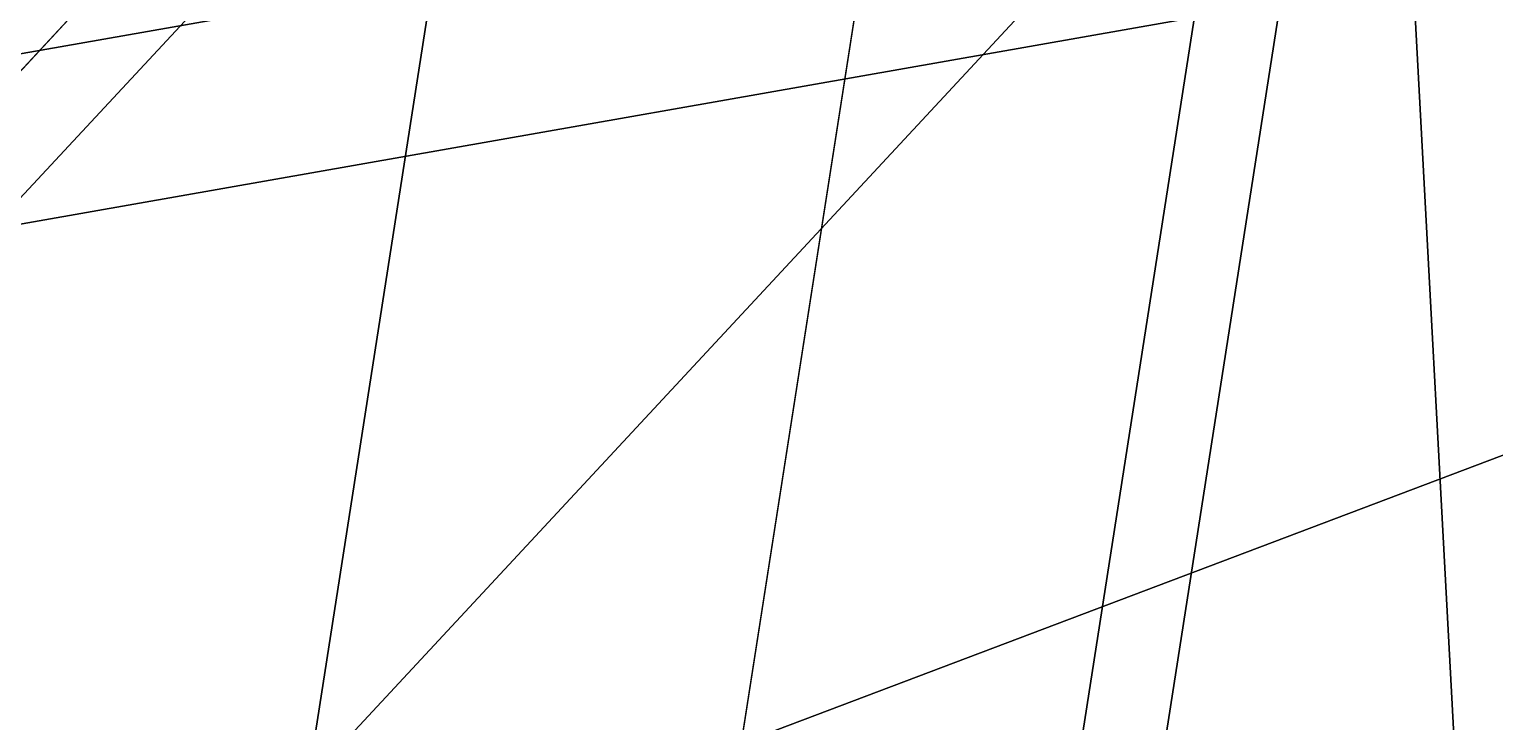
# Model space of a CAD drawing. Header units: metres. Extents: x 503497 to 504361, y 6966567 to 6966857.
# Drawn here: x 504122.155 to 504123.619, y 6966697.246 to 6966697.938 of the extents above; entities that cross this region are included whole.
import ezdxf

# ---------------------------------------------------------------- set-up
doc = ezdxf.new("R2010")
doc.units = ezdxf.units.M

msp = doc.modelspace()

# ---------------------------------------------------------------- linework, layer by layer
at = {"layer": 'SHADOW_APPROVED_20260111T072000'}
msp.add_lwpolyline([(504122.7613, 6966696.5515), (504123.3955, 6966700.6171), (504050.2217, 6966715.5211), (504049.5875, 6966711.4555), (504122.7613, 6966696.5515)], close=True, dxfattribs=at)
msp.add_lwpolyline([(504124.6436, 6966689.8311), (504125.6223, 6966696.1052), (504122.7613, 6966696.5515), (504123.3955, 6966700.6171), (504123.6735, 6966701.1907), (504124.1841, 6966701.6081), (504124.6865, 6966701.7525), (504126.4679, 6966701.5261), (504126.6349, 6966702.5968), (504125.8564, 6966702.7697), (504125.4218, 6966703.0603), (504125.0625, 6966703.6133), (504124.9683, 6966704.1079), (504125.9354, 6966710.4181), (504127.8093, 6966710.1258), (504128.3574, 6966713.6393), (504140.8554, 6966711.6898), (504140.8554, 6966711.6898), (504140.7719, 6966711.1544), (504144.1851, 6966710.622), (504144.5661, 6966713.0647), (504153.1826, 6966711.7206), (504152.9477, 6966710.2148), (504167.8718, 6966707.8869)], dxfattribs=at)
at = {"layer": 'SHADOW_APPROVED_20260114T072400'}
msp.add_lwpolyline([(504122.7613, 6966696.5515), (504123.3955, 6966700.6171), (504051.3871, 6966714.2558), (504050.7529, 6966710.1902), (504122.7613, 6966696.5515)], close=True, dxfattribs=at)
msp.add_lwpolyline([(504124.6436, 6966689.8311), (504125.6223, 6966696.1052), (504122.7613, 6966696.5515), (504123.3955, 6966700.6171), (504123.6735, 6966701.1907), (504124.1841, 6966701.6081), (504124.6865, 6966701.7525), (504126.4679, 6966701.5261), (504126.6349, 6966702.5968), (504125.8564, 6966702.7697), (504125.4218, 6966703.0603), (504125.0625, 6966703.6133), (504124.9683, 6966704.1079), (504125.9354, 6966710.4181), (504127.8093, 6966710.1258), (504128.3574, 6966713.6393), (504140.8554, 6966711.6898), (504140.8554, 6966711.6898), (504140.7719, 6966711.1544), (504144.1851, 6966710.622), (504144.5661, 6966713.0647), (504153.1826, 6966711.7206), (504152.9477, 6966710.2148), (504167.8718, 6966707.8869)], dxfattribs=at)
at = {"layer": 'SHADOW_APPROVED_20260122T071500'}
msp.add_lwpolyline([(504122.7613, 6966696.5515), (504123.3955, 6966700.6171), (504040.829, 6966715.3852), (504040.1948, 6966711.3196), (504122.7613, 6966696.5515)], close=True, dxfattribs=at)
msp.add_lwpolyline([(504124.6436, 6966689.8311), (504125.6223, 6966696.1052), (504122.7613, 6966696.5515), (504123.3955, 6966700.6171), (504123.6735, 6966701.1907), (504124.1841, 6966701.6081), (504124.6865, 6966701.7525), (504126.4679, 6966701.5261), (504126.6349, 6966702.5968), (504125.8564, 6966702.7697), (504125.4218, 6966703.0603), (504125.0625, 6966703.6133), (504124.9683, 6966704.1079), (504125.9354, 6966710.4181), (504127.8093, 6966710.1258), (504128.3574, 6966713.6393), (504140.8554, 6966711.6898), (504140.8554, 6966711.6898), (504140.7719, 6966711.1544), (504144.1851, 6966710.622), (504144.5661, 6966713.0647), (504153.1826, 6966711.7206), (504152.9477, 6966710.2148), (504167.8718, 6966707.8869)], dxfattribs=at)
at = {"layer": 'SHADOW_APPROVED_20260124T072500'}
msp.add_lwpolyline([(504124.6436, 6966689.8311), (504125.6223, 6966696.1052), (504122.7613, 6966696.5515), (504123.3955, 6966700.6171), (504123.6735, 6966701.1907), (504124.1841, 6966701.6081), (504124.6865, 6966701.7525), (504126.4679, 6966701.5261), (504126.6349, 6966702.5968), (504125.8564, 6966702.7697), (504125.4218, 6966703.0603), (504125.0625, 6966703.6133), (504124.9683, 6966704.1079), (504125.9354, 6966710.4181), (504127.8093, 6966710.1258), (504128.3574, 6966713.6393), (504140.8554, 6966711.6898), (504140.8554, 6966711.6898), (504140.7719, 6966711.1544), (504144.1851, 6966710.622), (504144.5661, 6966713.0647), (504153.1826, 6966711.7206), (504152.9477, 6966710.2148), (504167.8718, 6966707.8869)], dxfattribs=at)
msp.add_lwpolyline([(504122.7613, 6966696.5515), (504123.3955, 6966700.6171), (504047.1524, 6966712.3321), (504046.5182, 6966708.2665), (504122.7613, 6966696.5515)], close=True, dxfattribs=at)
at = {"layer": 'SHADOW_APPROVED_20260126T071100'}
msp.add_lwpolyline([(504122.7613, 6966696.5515), (504123.3955, 6966700.6171), (504034.9704, 6966715.6629), (504034.3362, 6966711.5973), (504122.7613, 6966696.5515)], close=True, dxfattribs=at)
msp.add_lwpolyline([(504124.6436, 6966689.8311), (504125.6223, 6966696.1052), (504122.7613, 6966696.5515), (504123.3955, 6966700.6171), (504123.6735, 6966701.1907), (504124.1841, 6966701.6081), (504124.6865, 6966701.7525), (504126.4679, 6966701.5261), (504126.6349, 6966702.5968), (504125.8564, 6966702.7697), (504125.4218, 6966703.0603), (504125.0625, 6966703.6133), (504124.9683, 6966704.1079), (504125.9354, 6966710.4181), (504127.8093, 6966710.1258), (504128.3574, 6966713.6393), (504140.8554, 6966711.6898), (504140.8554, 6966711.6898), (504140.7719, 6966711.1544), (504144.1851, 6966710.622), (504144.5661, 6966713.0647), (504153.1826, 6966711.7206), (504152.9477, 6966710.2148), (504167.8718, 6966707.8869)], dxfattribs=at)
at = {"layer": 'SHADOW_APPROVED_20260127T071900'}
msp.add_lwpolyline([(504124.6436, 6966689.8311), (504125.6223, 6966696.1052), (504122.7613, 6966696.5515), (504123.3955, 6966700.6171), (504123.6735, 6966701.1907), (504124.1841, 6966701.6081), (504124.6865, 6966701.7525), (504126.4679, 6966701.5261), (504126.6349, 6966702.5968), (504125.8564, 6966702.7697), (504125.4218, 6966703.0603), (504125.0625, 6966703.6133), (504124.9683, 6966704.1079), (504125.9354, 6966710.4181), (504127.8093, 6966710.1258), (504128.3574, 6966713.6393), (504140.8554, 6966711.6898), (504140.8554, 6966711.6898), (504140.7719, 6966711.1544), (504144.1851, 6966710.622), (504144.5661, 6966713.0647), (504153.1826, 6966711.7206), (504152.9477, 6966710.2148), (504167.8718, 6966707.8869)], dxfattribs=at)
msp.add_lwpolyline([(504122.7613, 6966696.5515), (504123.3955, 6966700.6171), (504041.0526, 6966713.1097), (504040.4184, 6966709.0441), (504122.7613, 6966696.5515)], close=True, dxfattribs=at)
at = {"layer": 'SHADOW_APPROVED_20260129T071100'}
msp.add_lwpolyline([(504122.7613, 6966696.5515), (504123.3955, 6966700.6171), (504032.9498, 6966714.8359), (504032.3156, 6966710.7703), (504122.7613, 6966696.5515)], close=True, dxfattribs=at)
msp.add_lwpolyline([(504124.6436, 6966689.8311), (504125.6223, 6966696.1052), (504122.7613, 6966696.5515), (504123.3955, 6966700.6171), (504123.6735, 6966701.1907), (504124.1841, 6966701.6081), (504124.6865, 6966701.7525), (504126.4679, 6966701.5261), (504126.6349, 6966702.5968), (504125.8564, 6966702.7697), (504125.4218, 6966703.0603), (504125.0625, 6966703.6133), (504124.9683, 6966704.1079), (504125.9354, 6966710.4181), (504127.8093, 6966710.1258), (504128.3574, 6966713.6393), (504140.8554, 6966711.6898), (504140.8554, 6966711.6898), (504140.7719, 6966711.1544), (504144.1851, 6966710.622), (504144.5661, 6966713.0647), (504153.1826, 6966711.7206), (504152.9477, 6966710.2148), (504167.8718, 6966707.8869)], dxfattribs=at)
at = {"layer": 'SHADOW_APPROVED_20260130T071100'}
msp.add_lwpolyline([(504122.7613, 6966696.5515), (504123.3955, 6966700.6171), (504032.2636, 6966714.5313), (504031.6294, 6966710.4657), (504122.7613, 6966696.5515)], close=True, dxfattribs=at)
msp.add_lwpolyline([(504124.6436, 6966689.8311), (504125.6223, 6966696.1052), (504122.7613, 6966696.5515), (504123.3955, 6966700.6171), (504123.6735, 6966701.1907), (504124.1841, 6966701.6081), (504124.6865, 6966701.7525), (504126.4679, 6966701.5261), (504126.6349, 6966702.5968), (504125.8564, 6966702.7697), (504125.4218, 6966703.0603), (504125.0625, 6966703.6133), (504124.9683, 6966704.1079), (504125.9354, 6966710.4181), (504127.8093, 6966710.1258), (504128.3574, 6966713.6393), (504140.8554, 6966711.6898), (504140.8554, 6966711.6898), (504140.7719, 6966711.1544), (504144.1851, 6966710.622), (504144.5661, 6966713.0647), (504153.1826, 6966711.7206), (504152.9477, 6966710.2148), (504167.8718, 6966707.8869)], dxfattribs=at)
at = {"layer": 'SHADOW_APPROVED_20260203T070000'}
msp.add_lwpolyline([(504122.7613, 6966696.5515), (504123.3955, 6966700.6171), (504017.3713, 6966716.9185), (504016.7371, 6966712.8529), (504122.7613, 6966696.5515)], close=True, dxfattribs=at)
msp.add_lwpolyline([(504124.6436, 6966689.8311), (504125.6223, 6966696.1052), (504122.7613, 6966696.5515), (504123.3955, 6966700.6171), (504123.6735, 6966701.1907), (504124.1841, 6966701.6081), (504124.6865, 6966701.7525), (504126.4679, 6966701.5261), (504126.6349, 6966702.5968), (504125.8564, 6966702.7697), (504125.4218, 6966703.0603), (504125.0625, 6966703.6133), (504124.9683, 6966704.1079), (504125.9354, 6966710.4181), (504127.8093, 6966710.1258), (504128.3574, 6966713.6393), (504140.8554, 6966711.6898), (504140.8554, 6966711.6898), (504140.7719, 6966711.1544), (504144.1851, 6966710.622), (504144.5661, 6966713.0647), (504153.1826, 6966711.7206), (504152.9477, 6966710.2148), (504167.8718, 6966707.8869)], dxfattribs=at)
at = {"layer": 'SHADOW_APPROVED_20260314T074000'}
msp.add_lwpolyline([(504124.6436, 6966689.8311), (504125.6223, 6966696.1052), (504122.7613, 6966696.5515), (504123.3955, 6966700.6171), (504123.6735, 6966701.1907), (504124.1841, 6966701.6081), (504124.6865, 6966701.7525), (504126.4679, 6966701.5261), (504126.6349, 6966702.5968), (504125.8564, 6966702.7697), (504125.4218, 6966703.0603), (504125.0625, 6966703.6133), (504124.9683, 6966704.1079), (504125.9354, 6966710.4181), (504127.8093, 6966710.1258), (504128.3574, 6966713.6393), (504140.8554, 6966711.6898), (504140.8554, 6966711.6898), (504140.7719, 6966711.1544), (504144.1851, 6966710.622), (504144.5661, 6966713.0647), (504153.1826, 6966711.7206), (504152.9477, 6966710.2148), (504167.8718, 6966707.8869)], dxfattribs=at)
for points in [[(504167.8718, 6966707.8869), (504167.5638, 6966705.9126), (504079.8093, 6966690.4562), (504080.1173, 6966692.4305), (504167.8718, 6966707.8869)], [(504142.7149, 6966706.3611), (504141.9137, 6966701.2247), (504043.9603, 6966683.972), (504044.7615, 6966689.1084), (504142.7149, 6966706.3611)], [(504167.5638, 6966705.9126), (504170.7929, 6966705.4089), (504083.0384, 6966689.9525), (504079.8093, 6966690.4562), (504167.5638, 6966705.9126)], [(504141.9137, 6966701.2247), (504144.9755, 6966700.7471), (504047.0221, 6966683.4944), (504043.9603, 6966683.972), (504141.9137, 6966701.2247)], [(504122.7613, 6966696.5515), (504123.3955, 6966700.6171), (504035.641, 6966685.1607), (504035.0068, 6966681.0951), (504122.7613, 6966696.5515)]]:
    msp.add_lwpolyline(points, close=True, dxfattribs=at)
at = {"layer": 'SHADOW_APPROVED_20260426T070000'}
msp.add_lwpolyline([(504124.6436, 6966689.8311), (504125.6223, 6966696.1052), (504122.7613, 6966696.5515), (504123.3955, 6966700.6171), (504123.6735, 6966701.1907), (504124.1841, 6966701.6081), (504124.6865, 6966701.7525), (504126.4679, 6966701.5261), (504126.6349, 6966702.5968), (504125.8564, 6966702.7697), (504125.4218, 6966703.0603), (504125.0625, 6966703.6133), (504124.9683, 6966704.1079), (504125.9354, 6966710.4181), (504127.8093, 6966710.1258), (504128.3574, 6966713.6393), (504140.8554, 6966711.6898), (504140.8554, 6966711.6898), (504140.7719, 6966711.1544), (504144.1851, 6966710.622), (504144.5661, 6966713.0647), (504153.1826, 6966711.7206), (504152.9477, 6966710.2148), (504167.8718, 6966707.8869)], dxfattribs=at)
for points in [[(504145.7767, 6966705.8835), (504142.7149, 6966706.3611), (503900.3526, 6966614.7621), (503903.4144, 6966614.2845), (504145.7767, 6966705.8835)], [(504144.9755, 6966700.7471), (504145.7767, 6966705.8835), (503903.4144, 6966614.2845), (503902.6132, 6966609.1481), (504144.9755, 6966700.7471)], [(504122.7613, 6966696.5515), (504123.3955, 6966700.6171), (503906.2679, 6966618.5553), (503905.6337, 6966614.4897), (504122.7613, 6966696.5515)]]:
    msp.add_lwpolyline(points, close=True, dxfattribs=at)
at = {"layer": 'SHADOW_APPROVED_20260621T090000'}
for points in [[(504149.5371, 6966727.3537), (504149.9912, 6966730.2649), (504086.0048, 6966661.4504), (504085.5507, 6966658.5392), (504149.5371, 6966727.3537)], [(504158.3042, 6966725.9861), (504149.5371, 6966727.3537), (504085.5507, 6966658.5392), (504094.3178, 6966657.1716), (504158.3042, 6966725.9861)], [(504126.6349, 6966702.5968), (504125.8564, 6966702.7697), (504067.3401, 6966639.8381), (504068.1186, 6966639.6652), (504126.6349, 6966702.5968)], [(504126.4679, 6966701.5261), (504126.6349, 6966702.5968), (504068.1186, 6966639.6652), (504067.9516, 6966638.5945), (504126.4679, 6966701.5261)], [(504124.6865, 6966701.7525), (504126.4679, 6966701.5261), (504067.9516, 6966638.5945), (504066.1702, 6966638.8209), (504124.6865, 6966701.7525)], [(504122.7613, 6966696.5515), (504123.3955, 6966700.6171), (504064.8792, 6966637.6855), (504064.245, 6966633.6199), (504122.7613, 6966696.5515)]]:
    msp.add_lwpolyline(points, close=True, dxfattribs=at)
msp.add_lwpolyline([(504124.6436, 6966689.8311), (504125.6223, 6966696.1052), (504122.7613, 6966696.5515), (504123.3955, 6966700.6171), (504123.6735, 6966701.1907), (504124.1841, 6966701.6081), (504124.6865, 6966701.7525), (504126.4679, 6966701.5261), (504126.6349, 6966702.5968), (504125.8564, 6966702.7697), (504125.4218, 6966703.0603), (504125.0625, 6966703.6133), (504124.9683, 6966704.1079), (504125.9354, 6966710.4181), (504127.8093, 6966710.1258), (504128.3574, 6966713.6393), (504140.8554, 6966711.6898), (504140.8554, 6966711.6898), (504140.7719, 6966711.1544), (504144.1851, 6966710.622), (504144.5661, 6966713.0647), (504153.1826, 6966711.7206), (504152.9477, 6966710.2148), (504167.8718, 6966707.8869)], dxfattribs=at)
at = {"layer": 'SHADOW_APPROVED_20260621T120000'}
msp.add_lwpolyline([(504124.6436, 6966689.8311), (504125.6223, 6966696.1052), (504122.7613, 6966696.5515), (504123.3955, 6966700.6171), (504123.6735, 6966701.1907), (504124.1841, 6966701.6081), (504124.6865, 6966701.7525), (504126.4679, 6966701.5261), (504126.6349, 6966702.5968), (504125.8564, 6966702.7697), (504125.4218, 6966703.0603), (504125.0625, 6966703.6133), (504124.9683, 6966704.1079), (504125.9354, 6966710.4181), (504127.8093, 6966710.1258), (504128.3574, 6966713.6393), (504140.8554, 6966711.6898), (504140.8554, 6966711.6898), (504140.7719, 6966711.1544), (504144.1851, 6966710.622), (504144.5661, 6966713.0647), (504153.1826, 6966711.7206), (504152.9477, 6966710.2148), (504167.8718, 6966707.8869)], dxfattribs=at)
for points in [[(504123.3955, 6966700.6171), (504123.6735, 6966701.1907), (504126.2945, 6966652.5179), (504126.0165, 6966651.9443), (504123.3955, 6966700.6171)], [(504122.7613, 6966696.5515), (504123.3955, 6966700.6171), (504126.0165, 6966651.9443), (504125.3823, 6966647.8787), (504122.7613, 6966696.5515)]]:
    msp.add_lwpolyline(points, close=True, dxfattribs=at)
at = {"layer": 'SHADOW_APPROVED_20260621T140000'}
msp.add_lwpolyline([(504124.6436, 6966689.8311), (504125.6223, 6966696.1052), (504122.7613, 6966696.5515), (504123.3955, 6966700.6171), (504123.6735, 6966701.1907), (504124.1841, 6966701.6081), (504124.6865, 6966701.7525), (504126.4679, 6966701.5261), (504126.6349, 6966702.5968), (504125.8564, 6966702.7697), (504125.4218, 6966703.0603), (504125.0625, 6966703.6133), (504124.9683, 6966704.1079), (504125.9354, 6966710.4181), (504127.8093, 6966710.1258), (504128.3574, 6966713.6393), (504140.8554, 6966711.6898), (504140.8554, 6966711.6898), (504140.7719, 6966711.1544), (504144.1851, 6966710.622), (504144.5661, 6966713.0647), (504153.1826, 6966711.7206), (504152.9477, 6966710.2148), (504167.8718, 6966707.8869)], dxfattribs=at)
msp.add_lwpolyline([(504122.7613, 6966696.5515), (504123.3955, 6966700.6171), (504162.3052, 6966644.8111), (504161.671, 6966640.7455), (504122.7613, 6966696.5515)], close=True, dxfattribs=at)
at = {"layer": 'SHADOW_APPROVED_20260621T150000'}
msp.add_lwpolyline([(504124.6436, 6966689.8311), (504125.6223, 6966696.1052), (504122.7613, 6966696.5515), (504123.3955, 6966700.6171), (504123.6735, 6966701.1907), (504124.1841, 6966701.6081), (504124.6865, 6966701.7525), (504126.4679, 6966701.5261), (504126.6349, 6966702.5968), (504125.8564, 6966702.7697), (504125.4218, 6966703.0603), (504125.0625, 6966703.6133), (504124.9683, 6966704.1079), (504125.9354, 6966710.4181), (504127.8093, 6966710.1258), (504128.3574, 6966713.6393), (504140.8554, 6966711.6898), (504140.8554, 6966711.6898), (504140.7719, 6966711.1544), (504144.1851, 6966710.622), (504144.5661, 6966713.0647), (504153.1826, 6966711.7206), (504152.9477, 6966710.2148), (504167.8718, 6966707.8869)], dxfattribs=at)
msp.add_lwpolyline([(504122.7613, 6966696.5515), (504123.3955, 6966700.6171), (504196.6756, 6966631.6143), (504196.0414, 6966627.5487), (504122.7613, 6966696.5515)], close=True, dxfattribs=at)
at = {"layer": 'SHADOW_APPROVED_20260621T160000'}
msp.add_lwpolyline([(504124.6436, 6966689.8311), (504125.6223, 6966696.1052), (504122.7613, 6966696.5515), (504123.3955, 6966700.6171), (504123.6735, 6966701.1907), (504124.1841, 6966701.6081), (504124.6865, 6966701.7525), (504126.4679, 6966701.5261), (504126.6349, 6966702.5968), (504125.8564, 6966702.7697), (504125.4218, 6966703.0603), (504125.0625, 6966703.6133), (504124.9683, 6966704.1079), (504125.9354, 6966710.4181), (504127.8093, 6966710.1258), (504128.3574, 6966713.6393), (504140.8554, 6966711.6898), (504140.8554, 6966711.6898), (504140.7719, 6966711.1544), (504144.1851, 6966710.622), (504144.5661, 6966713.0647), (504153.1826, 6966711.7206), (504152.9477, 6966710.2148), (504167.8718, 6966707.8869)], dxfattribs=at)
msp.add_lwpolyline([(504122.7613, 6966696.5515), (504123.3955, 6966700.6171), (504291.6517, 6966587.5173), (504291.0175, 6966583.4517), (504122.7613, 6966696.5515)], close=True, dxfattribs=at)
at = {"layer": 'SHADOW_APPROVED_20261019T053000'}
msp.add_lwpolyline([(504122.7613, 6966696.5515), (504123.3955, 6966700.6171), (503546.6398, 6966792.7499), (503546.0056, 6966788.6843), (504122.7613, 6966696.5515)], close=True, dxfattribs=at)
msp.add_lwpolyline([(504124.6436, 6966689.8311), (504125.6223, 6966696.1052), (504122.7613, 6966696.5515), (504123.3955, 6966700.6171), (504123.6735, 6966701.1907), (504124.1841, 6966701.6081), (504124.6865, 6966701.7525), (504126.4679, 6966701.5261), (504126.6349, 6966702.5968), (504125.8564, 6966702.7697), (504125.4218, 6966703.0603), (504125.0625, 6966703.6133), (504124.9683, 6966704.1079), (504125.9354, 6966710.4181), (504127.8093, 6966710.1258), (504128.3574, 6966713.6393), (504140.8554, 6966711.6898), (504140.8554, 6966711.6898), (504140.7719, 6966711.1544), (504144.1851, 6966710.622), (504144.5661, 6966713.0647), (504153.1826, 6966711.7206), (504152.9477, 6966710.2148), (504167.8718, 6966707.8869)], dxfattribs=at)
at = {"layer": 'SHADOW_APPROVED_20261112T063500'}
msp.add_lwpolyline([(504122.7613, 6966696.5515), (504123.3955, 6966700.6171), (504025.1172, 6966716.5713), (504024.483, 6966712.5057), (504122.7613, 6966696.5515)], close=True, dxfattribs=at)
msp.add_lwpolyline([(504124.6436, 6966689.8311), (504125.6223, 6966696.1052), (504122.7613, 6966696.5515), (504123.3955, 6966700.6171), (504123.6735, 6966701.1907), (504124.1841, 6966701.6081), (504124.6865, 6966701.7525), (504126.4679, 6966701.5261), (504126.6349, 6966702.5968), (504125.8564, 6966702.7697), (504125.4218, 6966703.0603), (504125.0625, 6966703.6133), (504124.9683, 6966704.1079), (504125.9354, 6966710.4181), (504127.8093, 6966710.1258), (504128.3574, 6966713.6393), (504140.8554, 6966711.6898), (504140.8554, 6966711.6898), (504140.7719, 6966711.1544), (504144.1851, 6966710.622), (504144.5661, 6966713.0647), (504153.1826, 6966711.7206), (504152.9477, 6966710.2148), (504167.8718, 6966707.8869)], dxfattribs=at)
at = {"layer": 'SHADOW_APPROVED_20261113T063500'}
msp.add_lwpolyline([(504122.7613, 6966696.5515), (504123.3955, 6966700.6171), (504025.5854, 6966716.9868), (504024.9512, 6966712.9212), (504122.7613, 6966696.5515)], close=True, dxfattribs=at)
msp.add_lwpolyline([(504124.6436, 6966689.8311), (504125.6223, 6966696.1052), (504122.7613, 6966696.5515), (504123.3955, 6966700.6171), (504123.6735, 6966701.1907), (504124.1841, 6966701.6081), (504124.6865, 6966701.7525), (504126.4679, 6966701.5261), (504126.6349, 6966702.5968), (504125.8564, 6966702.7697), (504125.4218, 6966703.0603), (504125.0625, 6966703.6133), (504124.9683, 6966704.1079), (504125.9354, 6966710.4181), (504127.8093, 6966710.1258), (504128.3574, 6966713.6393), (504140.8554, 6966711.6898), (504140.8554, 6966711.6898), (504140.7719, 6966711.1544), (504144.1851, 6966710.622), (504144.5661, 6966713.0647), (504153.1826, 6966711.7206), (504152.9477, 6966710.2148), (504167.8718, 6966707.8869)], dxfattribs=at)
at = {"layer": 'SHADOW_APPROVED_20261122T065200'}
msp.add_lwpolyline([(504122.7613, 6966696.5515), (504123.3955, 6966700.6171), (504043.2314, 6966715.0679), (504042.5972, 6966711.0023), (504122.7613, 6966696.5515)], close=True, dxfattribs=at)
msp.add_lwpolyline([(504124.6436, 6966689.8311), (504125.6223, 6966696.1052), (504122.7613, 6966696.5515), (504123.3955, 6966700.6171), (504123.6735, 6966701.1907), (504124.1841, 6966701.6081), (504124.6865, 6966701.7525), (504126.4679, 6966701.5261), (504126.6349, 6966702.5968), (504125.8564, 6966702.7697), (504125.4218, 6966703.0603), (504125.0625, 6966703.6133), (504124.9683, 6966704.1079), (504125.9354, 6966710.4181), (504127.8093, 6966710.1258), (504128.3574, 6966713.6393), (504140.8554, 6966711.6898), (504140.8554, 6966711.6898), (504140.7719, 6966711.1544), (504144.1851, 6966710.622), (504144.5661, 6966713.0647), (504153.1826, 6966711.7206), (504152.9477, 6966710.2148), (504167.8718, 6966707.8869)], dxfattribs=at)
at = {"layer": 'SHADOW_APPROVED_20261123T070300'}
msp.add_lwpolyline([(504124.6436, 6966689.8311), (504125.6223, 6966696.1052), (504122.7613, 6966696.5515), (504123.3955, 6966700.6171), (504123.6735, 6966701.1907), (504124.1841, 6966701.6081), (504124.6865, 6966701.7525), (504126.4679, 6966701.5261), (504126.6349, 6966702.5968), (504125.8564, 6966702.7697), (504125.4218, 6966703.0603), (504125.0625, 6966703.6133), (504124.9683, 6966704.1079), (504125.9354, 6966710.4181), (504127.8093, 6966710.1258), (504128.3574, 6966713.6393), (504140.8554, 6966711.6898), (504140.8554, 6966711.6898), (504140.7719, 6966711.1544), (504144.1851, 6966710.622), (504144.5661, 6966713.0647), (504153.1826, 6966711.7206), (504152.9477, 6966710.2148), (504167.8718, 6966707.8869)], dxfattribs=at)
msp.add_lwpolyline([(504122.7613, 6966696.5515), (504123.3955, 6966700.6171), (504050.9986, 6966712.6236), (504050.3644, 6966708.558), (504122.7613, 6966696.5515)], close=True, dxfattribs=at)
at = {"layer": 'SHADOW_APPROVED_20261221T090000'}
msp.add_lwpolyline([(504124.6436, 6966689.8311), (504125.6223, 6966696.1052), (504122.7613, 6966696.5515), (504123.3955, 6966700.6171), (504123.6735, 6966701.1907), (504124.1841, 6966701.6081), (504124.6865, 6966701.7525), (504126.4679, 6966701.5261), (504126.6349, 6966702.5968), (504125.8564, 6966702.7697), (504125.4218, 6966703.0603), (504125.0625, 6966703.6133), (504124.9683, 6966704.1079), (504125.9354, 6966710.4181), (504127.8093, 6966710.1258), (504128.3574, 6966713.6393), (504140.8554, 6966711.6898), (504140.8554, 6966711.6898), (504140.7719, 6966711.1544), (504144.1851, 6966710.622), (504144.5661, 6966713.0647), (504153.1826, 6966711.7206), (504152.9477, 6966710.2148), (504167.8718, 6966707.8869)], dxfattribs=at)
msp.add_lwpolyline([(504122.7613, 6966696.5515), (504123.3955, 6966700.6171), (504093.1408, 6966702.4165), (504092.5066, 6966698.3509), (504122.7613, 6966696.5515)], close=True, dxfattribs=at)
at = {"layer": 'SHADOW_APPROVED_20261221T120000'}
msp.add_lwpolyline([(504124.6436, 6966689.8311), (504125.6223, 6966696.1052), (504122.7613, 6966696.5515), (504123.3955, 6966700.6171), (504123.6735, 6966701.1907), (504124.1841, 6966701.6081), (504124.6865, 6966701.7525), (504126.4679, 6966701.5261), (504126.6349, 6966702.5968), (504125.8564, 6966702.7697), (504125.4218, 6966703.0603), (504125.0625, 6966703.6133), (504124.9683, 6966704.1079), (504125.9354, 6966710.4181), (504127.8093, 6966710.1258), (504128.3574, 6966713.6393), (504140.8554, 6966711.6898), (504140.8554, 6966711.6898), (504140.7719, 6966711.1544), (504144.1851, 6966710.622), (504144.5661, 6966713.0647), (504153.1826, 6966711.7206), (504152.9477, 6966710.2148), (504167.8718, 6966707.8869)], dxfattribs=at)
msp.add_lwpolyline([(504122.7613, 6966696.5515), (504123.3955, 6966700.6171), (504125.668, 6966697.8863), (504125.0338, 6966693.8207), (504122.7613, 6966696.5515)], close=True, dxfattribs=at)
at = {"layer": 'SHADOW_APPROVED_20261221T150000'}
msp.add_lwpolyline([(504124.6436, 6966689.8311), (504125.6223, 6966696.1052), (504122.7613, 6966696.5515), (504123.3955, 6966700.6171), (504123.6735, 6966701.1907), (504124.1841, 6966701.6081), (504124.6865, 6966701.7525), (504126.4679, 6966701.5261), (504126.6349, 6966702.5968), (504125.8564, 6966702.7697), (504125.4218, 6966703.0603), (504125.0625, 6966703.6133), (504124.9683, 6966704.1079), (504125.9354, 6966710.4181), (504127.8093, 6966710.1258), (504128.3574, 6966713.6393), (504140.8554, 6966711.6898), (504140.8554, 6966711.6898), (504140.7719, 6966711.1544), (504144.1851, 6966710.622), (504144.5661, 6966713.0647), (504153.1826, 6966711.7206), (504152.9477, 6966710.2148), (504167.8718, 6966707.8869)], dxfattribs=at)
msp.add_lwpolyline([(504122.7613, 6966696.5515), (504123.3955, 6966700.6171), (504161.0894, 6966704.6374), (504160.4552, 6966700.5718), (504122.7613, 6966696.5515)], close=True, dxfattribs=at)
at = {"layer": 'SHADOW_APPROVED_20261221T160000'}
msp.add_lwpolyline([(504124.6436, 6966689.8311), (504125.6223, 6966696.1052), (504122.7613, 6966696.5515), (504123.3955, 6966700.6171), (504123.6735, 6966701.1907), (504124.1841, 6966701.6081), (504124.6865, 6966701.7525), (504126.4679, 6966701.5261), (504126.6349, 6966702.5968), (504125.8564, 6966702.7697), (504125.4218, 6966703.0603), (504125.0625, 6966703.6133), (504124.9683, 6966704.1079), (504125.9354, 6966710.4181), (504127.8093, 6966710.1258), (504128.3574, 6966713.6393), (504140.8554, 6966711.6898), (504140.8554, 6966711.6898), (504140.7719, 6966711.1544), (504144.1851, 6966710.622), (504144.5661, 6966713.0647), (504153.1826, 6966711.7206), (504152.9477, 6966710.2148), (504167.8718, 6966707.8869)], dxfattribs=at)
msp.add_lwpolyline([(504122.7613, 6966696.5515), (504123.3955, 6966700.6171), (504182.9573, 6966712.5689), (504182.3231, 6966708.5033), (504122.7613, 6966696.5515)], close=True, dxfattribs=at)
at = {"layer": 'SHADOW_APPROVED_20261221T170000'}
msp.add_lwpolyline([(504122.7613, 6966696.5515), (504123.3955, 6966700.6171), (504226.5954, 6966731.5047), (504225.9612, 6966727.4391), (504122.7613, 6966696.5515)], close=True, dxfattribs=at)
msp.add_lwpolyline([(504124.6436, 6966689.8311), (504125.6223, 6966696.1052), (504122.7613, 6966696.5515), (504123.3955, 6966700.6171), (504123.6735, 6966701.1907), (504124.1841, 6966701.6081), (504124.6865, 6966701.7525), (504126.4679, 6966701.5261), (504126.6349, 6966702.5968), (504125.8564, 6966702.7697), (504125.4218, 6966703.0603), (504125.0625, 6966703.6133), (504124.9683, 6966704.1079), (504125.9354, 6966710.4181), (504127.8093, 6966710.1258), (504128.3574, 6966713.6393), (504140.8554, 6966711.6898), (504140.8554, 6966711.6898), (504140.7719, 6966711.1544), (504144.1851, 6966710.622), (504144.5661, 6966713.0647), (504153.1826, 6966711.7206), (504152.9477, 6966710.2148), (504167.8718, 6966707.8869)], dxfattribs=at)
at = {"layer": 'SHADOW_COMPARATOR_RL48_20260111T072000'}
for points in [[(504098.9388, 6966722.3581), (504107.5553, 6966721.014), (504107.3204, 6966719.5082), (504122.2445, 6966717.1803), (504121.9365, 6966715.206), (504125.1656, 6966714.7023), (504124.3774, 6966709.6495), (504124.1501, 6966709.2908), (504123.8986, 6966709.1073), (504123.2676, 6966709.0172), (504122.9831, 6966707.1935), (504123.2932, 6966707.0937), (504123.6132, 6966706.8381), (504123.7749, 6966706.5558), (504123.832, 6966706.1528), (504121.6971, 6966692.4668), (504079.0163, 6966699.1245)], [(504124.6436, 6966689.8311), (504125.6223, 6966696.1052), (504122.7613, 6966696.5515), (504123.3955, 6966700.6171), (504123.6735, 6966701.1907), (504124.1841, 6966701.6081), (504124.6865, 6966701.7525), (504126.4679, 6966701.5261), (504126.6349, 6966702.5968), (504125.8564, 6966702.7697), (504125.4218, 6966703.0603), (504125.0625, 6966703.6133), (504124.9683, 6966704.1079), (504125.9354, 6966710.4181), (504127.8093, 6966710.1258), (504128.3574, 6966713.6393), (504140.8554, 6966711.6898), (504140.8554, 6966711.6898), (504140.7719, 6966711.1544), (504144.1851, 6966710.622), (504144.5661, 6966713.0647), (504153.1826, 6966711.7206), (504152.9477, 6966710.2148), (504167.8718, 6966707.8869)]]:
    msp.add_lwpolyline(points, dxfattribs=at)
for points in [[(504122.7613, 6966696.5515), (504123.3955, 6966700.6171), (504077.7682, 6966709.9105), (504077.134, 6966705.8449), (504122.7613, 6966696.5515)], [(504169.4593, 6966696.8594), (504167.3244, 6966683.1734), (504121.6971, 6966692.4668), (504123.832, 6966706.1528), (504169.4593, 6966696.8594)]]:
    msp.add_lwpolyline(points, close=True, dxfattribs=at)
at = {"layer": 'SHADOW_COMPARATOR_RL48_20260114T072400'}
for points in [[(504099.6655, 6966721.5691), (504108.282, 6966720.225), (504108.0471, 6966718.7192), (504122.9712, 6966716.3913), (504122.6632, 6966714.417), (504125.8923, 6966713.9133), (504125.1041, 6966708.8605), (504124.8768, 6966708.5018), (504124.6253, 6966708.3183), (504123.9943, 6966708.2282), (504123.7098, 6966706.4045), (504124.0199, 6966706.3047), (504124.3399, 6966706.0491), (504124.5016, 6966705.7668), (504124.5587, 6966705.3638), (504122.4238, 6966691.6778), (504079.743, 6966698.3355)], [(504124.6436, 6966689.8311), (504125.6223, 6966696.1052), (504122.7613, 6966696.5515), (504123.3955, 6966700.6171), (504123.6735, 6966701.1907), (504124.1841, 6966701.6081), (504124.6865, 6966701.7525), (504126.4679, 6966701.5261), (504126.6349, 6966702.5968), (504125.8564, 6966702.7697), (504125.4218, 6966703.0603), (504125.0625, 6966703.6133), (504124.9683, 6966704.1079), (504125.9354, 6966710.4181), (504127.8093, 6966710.1258), (504128.3574, 6966713.6393), (504140.8554, 6966711.6898), (504140.8554, 6966711.6898), (504140.7719, 6966711.1544), (504144.1851, 6966710.622), (504144.5661, 6966713.0647), (504153.1826, 6966711.7206), (504152.9477, 6966710.2148), (504167.8718, 6966707.8869)]]:
    msp.add_lwpolyline(points, dxfattribs=at)
for points in [[(504122.7613, 6966696.5515), (504123.3955, 6966700.6171), (504078.4949, 6966709.1215), (504077.8607, 6966705.0559), (504122.7613, 6966696.5515)], [(504169.4593, 6966696.8594), (504167.3244, 6966683.1734), (504122.4238, 6966691.6778), (504124.5587, 6966705.3638), (504169.4593, 6966696.8594)]]:
    msp.add_lwpolyline(points, close=True, dxfattribs=at)
at = {"layer": 'SHADOW_COMPARATOR_RL48_20260122T071500'}
msp.add_lwpolyline([(504124.6436, 6966689.8311), (504125.6223, 6966696.1052), (504122.7613, 6966696.5515), (504123.3955, 6966700.6171), (504123.6735, 6966701.1907), (504124.1841, 6966701.6081), (504124.6865, 6966701.7525), (504126.4679, 6966701.5261), (504126.6349, 6966702.5968), (504125.8564, 6966702.7697), (504125.4218, 6966703.0603), (504125.0625, 6966703.6133), (504124.9683, 6966704.1079), (504125.9354, 6966710.4181), (504127.8093, 6966710.1258), (504128.3574, 6966713.6393), (504140.8554, 6966711.6898), (504140.8554, 6966711.6898), (504140.7719, 6966711.1544), (504144.1851, 6966710.622), (504144.5661, 6966713.0647), (504153.1826, 6966711.7206), (504152.9477, 6966710.2148), (504167.8718, 6966707.8869)], dxfattribs=at)
msp.add_lwpolyline([(504122.7613, 6966696.5515), (504123.3955, 6966700.6171), (504071.9114, 6966709.8257), (504071.2772, 6966705.7601), (504122.7613, 6966696.5515)], close=True, dxfattribs=at)
at = {"layer": 'SHADOW_COMPARATOR_RL48_20260124T072500'}
msp.add_lwpolyline([(504124.6436, 6966689.8311), (504125.6223, 6966696.1052), (504122.7613, 6966696.5515), (504123.3955, 6966700.6171), (504123.6735, 6966701.1907), (504124.1841, 6966701.6081), (504124.6865, 6966701.7525), (504126.4679, 6966701.5261), (504126.6349, 6966702.5968), (504125.8564, 6966702.7697), (504125.4218, 6966703.0603), (504125.0625, 6966703.6133), (504124.9683, 6966704.1079), (504125.9354, 6966710.4181), (504127.8093, 6966710.1258), (504128.3574, 6966713.6393), (504140.8554, 6966711.6898), (504140.8554, 6966711.6898), (504140.7719, 6966711.1544), (504144.1851, 6966710.622), (504144.5661, 6966713.0647), (504153.1826, 6966711.7206), (504152.9477, 6966710.2148), (504167.8718, 6966707.8869)], dxfattribs=at)
msp.add_lwpolyline([(504122.7613, 6966696.5515), (504123.3955, 6966700.6171), (504075.8543, 6966707.922), (504075.2201, 6966703.8564), (504122.7613, 6966696.5515)], close=True, dxfattribs=at)
at = {"layer": 'SHADOW_COMPARATOR_RL48_20260126T071100'}
msp.add_lwpolyline([(504124.6436, 6966689.8311), (504125.6223, 6966696.1052), (504122.7613, 6966696.5515), (504123.3955, 6966700.6171), (504123.6735, 6966701.1907), (504124.1841, 6966701.6081), (504124.6865, 6966701.7525), (504126.4679, 6966701.5261), (504126.6349, 6966702.5968), (504125.8564, 6966702.7697), (504125.4218, 6966703.0603), (504125.0625, 6966703.6133), (504124.9683, 6966704.1079), (504125.9354, 6966710.4181), (504127.8093, 6966710.1258), (504128.3574, 6966713.6393), (504140.8554, 6966711.6898), (504140.8554, 6966711.6898), (504140.7719, 6966711.1544), (504144.1851, 6966710.622), (504144.5661, 6966713.0647), (504153.1826, 6966711.7206), (504152.9477, 6966710.2148), (504167.8718, 6966707.8869)], dxfattribs=at)
msp.add_lwpolyline([(504122.7613, 6966696.5515), (504123.3955, 6966700.6171), (504068.2583, 6966709.9989), (504067.6241, 6966705.9333), (504122.7613, 6966696.5515)], close=True, dxfattribs=at)
at = {"layer": 'SHADOW_COMPARATOR_RL48_20260127T071900'}
msp.add_lwpolyline([(504124.6436, 6966689.8311), (504125.6223, 6966696.1052), (504122.7613, 6966696.5515), (504123.3955, 6966700.6171), (504123.6735, 6966701.1907), (504124.1841, 6966701.6081), (504124.6865, 6966701.7525), (504126.4679, 6966701.5261), (504126.6349, 6966702.5968), (504125.8564, 6966702.7697), (504125.4218, 6966703.0603), (504125.0625, 6966703.6133), (504124.9683, 6966704.1079), (504125.9354, 6966710.4181), (504127.8093, 6966710.1258), (504128.3574, 6966713.6393), (504140.8554, 6966711.6898), (504140.8554, 6966711.6898), (504140.7719, 6966711.1544), (504144.1851, 6966710.622), (504144.5661, 6966713.0647), (504153.1826, 6966711.7206), (504152.9477, 6966710.2148), (504167.8718, 6966707.8869)], dxfattribs=at)
msp.add_lwpolyline([(504122.7613, 6966696.5515), (504123.3955, 6966700.6171), (504072.0508, 6966708.4068), (504071.4166, 6966704.3412), (504122.7613, 6966696.5515)], close=True, dxfattribs=at)
at = {"layer": 'SHADOW_COMPARATOR_RL48_20260129T071100'}
msp.add_lwpolyline([(504124.6436, 6966689.8311), (504125.6223, 6966696.1052), (504122.7613, 6966696.5515), (504123.3955, 6966700.6171), (504123.6735, 6966701.1907), (504124.1841, 6966701.6081), (504124.6865, 6966701.7525), (504126.4679, 6966701.5261), (504126.6349, 6966702.5968), (504125.8564, 6966702.7697), (504125.4218, 6966703.0603), (504125.0625, 6966703.6133), (504124.9683, 6966704.1079), (504125.9354, 6966710.4181), (504127.8093, 6966710.1258), (504128.3574, 6966713.6393), (504140.8554, 6966711.6898), (504140.8554, 6966711.6898), (504140.7719, 6966711.1544), (504144.1851, 6966710.622), (504144.5661, 6966713.0647), (504153.1826, 6966711.7206), (504152.9477, 6966710.2148), (504167.8718, 6966707.8869)], dxfattribs=at)
msp.add_lwpolyline([(504122.7613, 6966696.5515), (504123.3955, 6966700.6171), (504066.9983, 6966709.4832), (504066.3641, 6966705.4176), (504122.7613, 6966696.5515)], close=True, dxfattribs=at)
at = {"layer": 'SHADOW_COMPARATOR_RL48_20260130T071100'}
msp.add_lwpolyline([(504124.6436, 6966689.8311), (504125.6223, 6966696.1052), (504122.7613, 6966696.5515), (504123.3955, 6966700.6171), (504123.6735, 6966701.1907), (504124.1841, 6966701.6081), (504124.6865, 6966701.7525), (504126.4679, 6966701.5261), (504126.6349, 6966702.5968), (504125.8564, 6966702.7697), (504125.4218, 6966703.0603), (504125.0625, 6966703.6133), (504124.9683, 6966704.1079), (504125.9354, 6966710.4181), (504127.8093, 6966710.1258), (504128.3574, 6966713.6393), (504140.8554, 6966711.6898), (504140.8554, 6966711.6898), (504140.7719, 6966711.1544), (504144.1851, 6966710.622), (504144.5661, 6966713.0647), (504153.1826, 6966711.7206), (504152.9477, 6966710.2148), (504167.8718, 6966707.8869)], dxfattribs=at)
msp.add_lwpolyline([(504122.7613, 6966696.5515), (504123.3955, 6966700.6171), (504066.5704, 6966709.2933), (504065.9362, 6966705.2277), (504122.7613, 6966696.5515)], close=True, dxfattribs=at)
at = {"layer": 'SHADOW_COMPARATOR_RL48_20260203T070000'}
msp.add_lwpolyline([(504124.6436, 6966689.8311), (504125.6223, 6966696.1052), (504122.7613, 6966696.5515), (504123.3955, 6966700.6171), (504123.6735, 6966701.1907), (504124.1841, 6966701.6081), (504124.6865, 6966701.7525), (504126.4679, 6966701.5261), (504126.6349, 6966702.5968), (504125.8564, 6966702.7697), (504125.4218, 6966703.0603), (504125.0625, 6966703.6133), (504124.9683, 6966704.1079), (504125.9354, 6966710.4181), (504127.8093, 6966710.1258), (504128.3574, 6966713.6393), (504140.8554, 6966711.6898), (504140.8554, 6966711.6898), (504140.7719, 6966711.1544), (504144.1851, 6966710.622), (504144.5661, 6966713.0647), (504153.1826, 6966711.7206), (504152.9477, 6966710.2148), (504167.8718, 6966707.8869)], dxfattribs=at)
msp.add_lwpolyline([(504122.7613, 6966696.5515), (504123.3955, 6966700.6171), (504057.2844, 6966710.7818), (504056.6502, 6966706.7162), (504122.7613, 6966696.5515)], close=True, dxfattribs=at)
at = {"layer": 'SHADOW_COMPARATOR_RL48_20260314T074000'}
msp.add_lwpolyline([(504124.6436, 6966689.8311), (504125.6223, 6966696.1052), (504122.7613, 6966696.5515), (504123.3955, 6966700.6171), (504123.6735, 6966701.1907), (504124.1841, 6966701.6081), (504124.6865, 6966701.7525), (504126.4679, 6966701.5261), (504126.6349, 6966702.5968), (504125.8564, 6966702.7697), (504125.4218, 6966703.0603), (504125.0625, 6966703.6133), (504124.9683, 6966704.1079), (504125.9354, 6966710.4181), (504127.8093, 6966710.1258), (504128.3574, 6966713.6393), (504140.8554, 6966711.6898), (504140.8554, 6966711.6898), (504140.7719, 6966711.1544), (504144.1851, 6966710.622), (504144.5661, 6966713.0647), (504153.1826, 6966711.7206), (504152.9477, 6966710.2148), (504167.8718, 6966707.8869)], dxfattribs=at)
for points in [[(504167.8718, 6966707.8869), (504167.5638, 6966705.9126), (504112.8447, 6966696.2748), (504113.1527, 6966698.2491), (504167.8718, 6966707.8869)], [(504167.5638, 6966705.9126), (504170.7929, 6966705.4089), (504116.0738, 6966695.7711), (504112.8447, 6966696.2748), (504167.5638, 6966705.9126)], [(504122.7613, 6966696.5515), (504123.3955, 6966700.6171), (504068.6764, 6966690.9793), (504068.0422, 6966686.9137), (504122.7613, 6966696.5515)]]:
    msp.add_lwpolyline(points, close=True, dxfattribs=at)
at = {"layer": 'SHADOW_COMPARATOR_RL48_20260426T070000'}
msp.add_lwpolyline([(504124.6436, 6966689.8311), (504125.6223, 6966696.1052), (504122.7613, 6966696.5515), (504123.3955, 6966700.6171), (504123.6735, 6966701.1907), (504124.1841, 6966701.6081), (504124.6865, 6966701.7525), (504126.4679, 6966701.5261), (504126.6349, 6966702.5968), (504125.8564, 6966702.7697), (504125.4218, 6966703.0603), (504125.0625, 6966703.6133), (504124.9683, 6966704.1079), (504125.9354, 6966710.4181), (504127.8093, 6966710.1258), (504128.3574, 6966713.6393), (504140.8554, 6966711.6898), (504140.8554, 6966711.6898), (504140.7719, 6966711.1544), (504144.1851, 6966710.622), (504144.5661, 6966713.0647), (504153.1826, 6966711.7206), (504152.9477, 6966710.2148), (504167.8718, 6966707.8869)], dxfattribs=at)
msp.add_lwpolyline([(504122.7613, 6966696.5515), (504123.3955, 6966700.6171), (503988.0062, 6966649.4477), (503987.372, 6966645.3821), (504122.7613, 6966696.5515)], close=True, dxfattribs=at)
at = {"layer": 'SHADOW_COMPARATOR_RL48_20260621T090000'}
for points in [[(504149.5371, 6966727.3537), (504149.9912, 6966730.2649), (504113.5035, 6966691.0241), (504113.0494, 6966688.1129), (504149.5371, 6966727.3537)], [(504158.3042, 6966725.9861), (504149.5371, 6966727.3537), (504113.0494, 6966688.1129), (504121.8165, 6966686.7453), (504158.3042, 6966725.9861)], [(504126.6349, 6966702.5968), (504125.8564, 6966702.7697), (504089.3687, 6966663.5289), (504090.1472, 6966663.356), (504126.6349, 6966702.5968)], [(504126.4679, 6966701.5261), (504126.6349, 6966702.5968), (504090.1472, 6966663.356), (504089.9802, 6966662.2853), (504126.4679, 6966701.5261)], [(504124.6865, 6966701.7525), (504126.4679, 6966701.5261), (504089.9802, 6966662.2853), (504088.1988, 6966662.5117), (504124.6865, 6966701.7525)], [(504122.7613, 6966696.5515), (504123.3955, 6966700.6171), (504086.9078, 6966661.3763), (504086.2736, 6966657.3107), (504122.7613, 6966696.5515)]]:
    msp.add_lwpolyline(points, close=True, dxfattribs=at)
msp.add_lwpolyline([(504124.6436, 6966689.8311), (504125.6223, 6966696.1052), (504122.7613, 6966696.5515), (504123.3955, 6966700.6171), (504123.6735, 6966701.1907), (504124.1841, 6966701.6081), (504124.6865, 6966701.7525), (504126.4679, 6966701.5261), (504126.6349, 6966702.5968), (504125.8564, 6966702.7697), (504125.4218, 6966703.0603), (504125.0625, 6966703.6133), (504124.9683, 6966704.1079), (504125.9354, 6966710.4181), (504127.8093, 6966710.1258), (504128.3574, 6966713.6393), (504140.8554, 6966711.6898), (504140.8554, 6966711.6898), (504140.7719, 6966711.1544), (504144.1851, 6966710.622), (504144.5661, 6966713.0647), (504153.1826, 6966711.7206), (504152.9477, 6966710.2148), (504167.8718, 6966707.8869)], dxfattribs=at)
at = {"layer": 'SHADOW_COMPARATOR_RL48_20260621T120000'}
msp.add_lwpolyline([(504124.6436, 6966689.8311), (504125.6223, 6966696.1052), (504122.7613, 6966696.5515), (504123.3955, 6966700.6171), (504123.6735, 6966701.1907), (504124.1841, 6966701.6081), (504124.6865, 6966701.7525), (504126.4679, 6966701.5261), (504126.6349, 6966702.5968), (504125.8564, 6966702.7697), (504125.4218, 6966703.0603), (504125.0625, 6966703.6133), (504124.9683, 6966704.1079), (504125.9354, 6966710.4181), (504127.8093, 6966710.1258), (504128.3574, 6966713.6393), (504140.8554, 6966711.6898), (504140.8554, 6966711.6898), (504140.7719, 6966711.1544), (504144.1851, 6966710.622), (504144.5661, 6966713.0647), (504153.1826, 6966711.7206), (504152.9477, 6966710.2148), (504167.8718, 6966707.8869)], dxfattribs=at)
for points in [[(504123.3955, 6966700.6171), (504123.6735, 6966701.1907), (504125.3078, 6966670.8409), (504125.0298, 6966670.2673), (504123.3955, 6966700.6171)], [(504122.7613, 6966696.5515), (504123.3955, 6966700.6171), (504125.0298, 6966670.2673), (504124.3956, 6966666.2017), (504122.7613, 6966696.5515)]]:
    msp.add_lwpolyline(points, close=True, dxfattribs=at)
at = {"layer": 'SHADOW_COMPARATOR_RL48_20260621T140000'}
msp.add_lwpolyline([(504124.6436, 6966689.8311), (504125.6223, 6966696.1052), (504122.7613, 6966696.5515), (504123.3955, 6966700.6171), (504123.6735, 6966701.1907), (504124.1841, 6966701.6081), (504124.6865, 6966701.7525), (504126.4679, 6966701.5261), (504126.6349, 6966702.5968), (504125.8564, 6966702.7697), (504125.4218, 6966703.0603), (504125.0625, 6966703.6133), (504124.9683, 6966704.1079), (504125.9354, 6966710.4181), (504127.8093, 6966710.1258), (504128.3574, 6966713.6393), (504140.8554, 6966711.6898), (504140.8554, 6966711.6898), (504140.7719, 6966711.1544), (504144.1851, 6966710.622), (504144.5661, 6966713.0647), (504153.1826, 6966711.7206), (504152.9477, 6966710.2148), (504167.8718, 6966707.8869)], dxfattribs=at)
msp.add_lwpolyline([(504122.7613, 6966696.5515), (504123.3955, 6966700.6171), (504147.6575, 6966665.8194), (504147.0233, 6966661.7538), (504122.7613, 6966696.5515)], close=True, dxfattribs=at)
at = {"layer": 'SHADOW_COMPARATOR_RL48_20260621T150000'}
msp.add_lwpolyline([(504124.6436, 6966689.8311), (504125.6223, 6966696.1052), (504122.7613, 6966696.5515), (504123.3955, 6966700.6171), (504123.6735, 6966701.1907), (504124.1841, 6966701.6081), (504124.6865, 6966701.7525), (504126.4679, 6966701.5261), (504126.6349, 6966702.5968), (504125.8564, 6966702.7697), (504125.4218, 6966703.0603), (504125.0625, 6966703.6133), (504124.9683, 6966704.1079), (504125.9354, 6966710.4181), (504127.8093, 6966710.1258), (504128.3574, 6966713.6393), (504140.8554, 6966711.6898), (504140.8554, 6966711.6898), (504140.7719, 6966711.1544), (504144.1851, 6966710.622), (504144.5661, 6966713.0647), (504153.1826, 6966711.7206), (504152.9477, 6966710.2148), (504167.8718, 6966707.8869)], dxfattribs=at)
msp.add_lwpolyline([(504122.7613, 6966696.5515), (504123.3955, 6966700.6171), (504169.0891, 6966657.5906), (504168.4549, 6966653.525), (504122.7613, 6966696.5515)], close=True, dxfattribs=at)
at = {"layer": 'SHADOW_COMPARATOR_RL48_20260621T160000'}
msp.add_lwpolyline([(504124.6436, 6966689.8311), (504125.6223, 6966696.1052), (504122.7613, 6966696.5515), (504123.3955, 6966700.6171), (504123.6735, 6966701.1907), (504124.1841, 6966701.6081), (504124.6865, 6966701.7525), (504126.4679, 6966701.5261), (504126.6349, 6966702.5968), (504125.8564, 6966702.7697), (504125.4218, 6966703.0603), (504125.0625, 6966703.6133), (504124.9683, 6966704.1079), (504125.9354, 6966710.4181), (504127.8093, 6966710.1258), (504128.3574, 6966713.6393), (504140.8554, 6966711.6898), (504140.8554, 6966711.6898), (504140.7719, 6966711.1544), (504144.1851, 6966710.622), (504144.5661, 6966713.0647), (504153.1826, 6966711.7206), (504152.9477, 6966710.2148), (504167.8718, 6966707.8869)], dxfattribs=at)
msp.add_lwpolyline([(504122.7613, 6966696.5515), (504123.3955, 6966700.6171), (504228.3112, 6966630.0941), (504227.677, 6966626.0285), (504122.7613, 6966696.5515)], close=True, dxfattribs=at)
at = {"layer": 'SHADOW_COMPARATOR_RL48_20261019T053000'}
msp.add_lwpolyline([(504122.7613, 6966696.5515), (504123.3955, 6966700.6171), (503763.7611, 6966758.0662), (503763.1269, 6966754.0006), (504122.7613, 6966696.5515)], close=True, dxfattribs=at)
msp.add_lwpolyline([(504124.6436, 6966689.8311), (504125.6223, 6966696.1052), (504122.7613, 6966696.5515), (504123.3955, 6966700.6171), (504123.6735, 6966701.1907), (504124.1841, 6966701.6081), (504124.6865, 6966701.7525), (504126.4679, 6966701.5261), (504126.6349, 6966702.5968), (504125.8564, 6966702.7697), (504125.4218, 6966703.0603), (504125.0625, 6966703.6133), (504124.9683, 6966704.1079), (504125.9354, 6966710.4181), (504127.8093, 6966710.1258), (504128.3574, 6966713.6393), (504140.8554, 6966711.6898), (504140.8554, 6966711.6898), (504140.7719, 6966711.1544), (504144.1851, 6966710.622), (504144.5661, 6966713.0647), (504153.1826, 6966711.7206), (504152.9477, 6966710.2148), (504167.8718, 6966707.8869)], dxfattribs=at)
at = {"layer": 'SHADOW_COMPARATOR_RL48_20261112T063500'}
msp.add_lwpolyline([(504124.6436, 6966689.8311), (504125.6223, 6966696.1052), (504122.7613, 6966696.5515), (504123.3955, 6966700.6171), (504123.6735, 6966701.1907), (504124.1841, 6966701.6081), (504124.6865, 6966701.7525), (504126.4679, 6966701.5261), (504126.6349, 6966702.5968), (504125.8564, 6966702.7697), (504125.4218, 6966703.0603), (504125.0625, 6966703.6133), (504124.9683, 6966704.1079), (504125.9354, 6966710.4181), (504127.8093, 6966710.1258), (504128.3574, 6966713.6393), (504140.8554, 6966711.6898), (504140.8554, 6966711.6898), (504140.7719, 6966711.1544), (504144.1851, 6966710.622), (504144.5661, 6966713.0647), (504153.1826, 6966711.7206), (504152.9477, 6966710.2148), (504167.8718, 6966707.8869)], dxfattribs=at)
msp.add_lwpolyline([(504122.7613, 6966696.5515), (504123.3955, 6966700.6171), (504062.1143, 6966710.5653), (504061.4801, 6966706.4997), (504122.7613, 6966696.5515)], close=True, dxfattribs=at)
at = {"layer": 'SHADOW_COMPARATOR_RL48_20261113T063500'}
msp.add_lwpolyline([(504124.6436, 6966689.8311), (504125.6223, 6966696.1052), (504122.7613, 6966696.5515), (504123.3955, 6966700.6171), (504123.6735, 6966701.1907), (504124.1841, 6966701.6081), (504124.6865, 6966701.7525), (504126.4679, 6966701.5261), (504126.6349, 6966702.5968), (504125.8564, 6966702.7697), (504125.4218, 6966703.0603), (504125.0625, 6966703.6133), (504124.9683, 6966704.1079), (504125.9354, 6966710.4181), (504127.8093, 6966710.1258), (504128.3574, 6966713.6393), (504140.8554, 6966711.6898), (504140.8554, 6966711.6898), (504140.7719, 6966711.1544), (504144.1851, 6966710.622), (504144.5661, 6966713.0647), (504153.1826, 6966711.7206), (504152.9477, 6966710.2148), (504167.8718, 6966707.8869)], dxfattribs=at)
msp.add_lwpolyline([(504122.7613, 6966696.5515), (504123.3955, 6966700.6171), (504062.4063, 6966710.8244), (504061.7721, 6966706.7588), (504122.7613, 6966696.5515)], close=True, dxfattribs=at)
at = {"layer": 'SHADOW_COMPARATOR_RL48_20261122T065200'}
msp.add_lwpolyline([(504124.6436, 6966689.8311), (504125.6223, 6966696.1052), (504122.7613, 6966696.5515), (504123.3955, 6966700.6171), (504123.6735, 6966701.1907), (504124.1841, 6966701.6081), (504124.6865, 6966701.7525), (504126.4679, 6966701.5261), (504126.6349, 6966702.5968), (504125.8564, 6966702.7697), (504125.4218, 6966703.0603), (504125.0625, 6966703.6133), (504124.9683, 6966704.1079), (504125.9354, 6966710.4181), (504127.8093, 6966710.1258), (504128.3574, 6966713.6393), (504140.8554, 6966711.6898), (504140.8554, 6966711.6898), (504140.7719, 6966711.1544), (504144.1851, 6966710.622), (504144.5661, 6966713.0647), (504153.1826, 6966711.7206), (504152.9477, 6966710.2148), (504167.8718, 6966707.8869)], dxfattribs=at)
msp.add_lwpolyline([(504122.7613, 6966696.5515), (504123.3955, 6966700.6171), (504073.4094, 6966709.6278), (504072.7752, 6966705.5622), (504122.7613, 6966696.5515)], close=True, dxfattribs=at)
at = {"layer": 'SHADOW_COMPARATOR_RL48_20261123T070300'}
for points in [[(504099.4232, 6966720.5513), (504108.0397, 6966719.2072), (504107.8048, 6966717.7014), (504122.7289, 6966715.3735), (504122.4209, 6966713.3992), (504125.65, 6966712.8955), (504124.8618, 6966707.8427), (504124.6345, 6966707.484), (504124.383, 6966707.3005), (504123.752, 6966707.2104), (504123.4675, 6966705.3867), (504123.7776, 6966705.2869), (504124.0976, 6966705.0313), (504124.2593, 6966704.749), (504124.3164, 6966704.346), (504122.1815, 6966690.66), (504079.5007, 6966697.3177)], [(504124.6436, 6966689.8311), (504125.6223, 6966696.1052), (504122.7613, 6966696.5515), (504123.3955, 6966700.6171), (504123.6735, 6966701.1907), (504124.1841, 6966701.6081), (504124.6865, 6966701.7525), (504126.4679, 6966701.5261), (504126.6349, 6966702.5968), (504125.8564, 6966702.7697), (504125.4218, 6966703.0603), (504125.0625, 6966703.6133), (504124.9683, 6966704.1079), (504125.9354, 6966710.4181), (504127.8093, 6966710.1258), (504128.3574, 6966713.6393), (504140.8554, 6966711.6898), (504140.8554, 6966711.6898), (504140.7719, 6966711.1544), (504144.1851, 6966710.622), (504144.5661, 6966713.0647), (504153.1826, 6966711.7206), (504152.9477, 6966710.2148), (504167.8718, 6966707.8869)]]:
    msp.add_lwpolyline(points, dxfattribs=at)
for points in [[(504122.7613, 6966696.5515), (504123.3955, 6966700.6171), (504078.2526, 6966708.1037), (504077.6184, 6966704.0381), (504122.7613, 6966696.5515)], [(504169.4593, 6966696.8594), (504167.3244, 6966683.1734), (504122.1815, 6966690.66), (504124.3164, 6966704.346), (504169.4593, 6966696.8594)]]:
    msp.add_lwpolyline(points, close=True, dxfattribs=at)
at = {"layer": 'SHADOW_COMPARATOR_RL48_20261221T090000'}
msp.add_lwpolyline([(504124.6436, 6966689.8311), (504125.6223, 6966696.1052), (504122.7613, 6966696.5515), (504123.3955, 6966700.6171), (504123.6735, 6966701.1907), (504124.1841, 6966701.6081), (504124.6865, 6966701.7525), (504126.4679, 6966701.5261), (504126.6349, 6966702.5968), (504125.8564, 6966702.7697), (504125.4218, 6966703.0603), (504125.0625, 6966703.6133), (504124.9683, 6966704.1079), (504125.9354, 6966710.4181), (504127.8093, 6966710.1258), (504128.3574, 6966713.6393), (504140.8554, 6966711.6898), (504140.8554, 6966711.6898), (504140.7719, 6966711.1544), (504144.1851, 6966710.622), (504144.5661, 6966713.0647), (504153.1826, 6966711.7206), (504152.9477, 6966710.2148), (504167.8718, 6966707.8869)], dxfattribs=at)
msp.add_lwpolyline([(504122.7613, 6966696.5515), (504123.3955, 6966700.6171), (504104.5303, 6966701.7391), (504103.8961, 6966697.6735), (504122.7613, 6966696.5515)], close=True, dxfattribs=at)
at = {"layer": 'SHADOW_COMPARATOR_RL48_20261221T120000'}
msp.add_lwpolyline([(504124.6436, 6966689.8311), (504125.6223, 6966696.1052), (504122.7613, 6966696.5515), (504123.3955, 6966700.6171), (504123.6735, 6966701.1907), (504124.1841, 6966701.6081), (504124.6865, 6966701.7525), (504126.4679, 6966701.5261), (504126.6349, 6966702.5968), (504125.8564, 6966702.7697), (504125.4218, 6966703.0603), (504125.0625, 6966703.6133), (504124.9683, 6966704.1079), (504125.9354, 6966710.4181), (504127.8093, 6966710.1258), (504128.3574, 6966713.6393), (504140.8554, 6966711.6898), (504140.8554, 6966711.6898), (504140.7719, 6966711.1544), (504144.1851, 6966710.622), (504144.5661, 6966713.0647), (504153.1826, 6966711.7206), (504152.9477, 6966710.2148), (504167.8718, 6966707.8869)], dxfattribs=at)
msp.add_lwpolyline([(504122.7613, 6966696.5515), (504123.3955, 6966700.6171), (504124.8125, 6966698.9143), (504124.1783, 6966694.8487), (504122.7613, 6966696.5515)], close=True, dxfattribs=at)
at = {"layer": 'SHADOW_COMPARATOR_RL48_20261221T150000'}
msp.add_lwpolyline([(504124.6436, 6966689.8311), (504125.6223, 6966696.1052), (504122.7613, 6966696.5515), (504123.3955, 6966700.6171), (504123.6735, 6966701.1907), (504124.1841, 6966701.6081), (504124.6865, 6966701.7525), (504126.4679, 6966701.5261), (504126.6349, 6966702.5968), (504125.8564, 6966702.7697), (504125.4218, 6966703.0603), (504125.0625, 6966703.6133), (504124.9683, 6966704.1079), (504125.9354, 6966710.4181), (504127.8093, 6966710.1258), (504128.3574, 6966713.6393), (504140.8554, 6966711.6898), (504140.8554, 6966711.6898), (504140.7719, 6966711.1544), (504144.1851, 6966710.622), (504144.5661, 6966713.0647), (504153.1826, 6966711.7206), (504152.9477, 6966710.2148), (504167.8718, 6966707.8869)], dxfattribs=at)
msp.add_lwpolyline([(504122.7613, 6966696.5515), (504123.3955, 6966700.6171), (504146.8994, 6966703.124), (504146.2652, 6966699.0584), (504122.7613, 6966696.5515)], close=True, dxfattribs=at)
at = {"layer": 'SHADOW_COMPARATOR_RL48_20261221T160000'}
msp.add_lwpolyline([(504124.6436, 6966689.8311), (504125.6223, 6966696.1052), (504122.7613, 6966696.5515), (504123.3955, 6966700.6171), (504123.6735, 6966701.1907), (504124.1841, 6966701.6081), (504124.6865, 6966701.7525), (504126.4679, 6966701.5261), (504126.6349, 6966702.5968), (504125.8564, 6966702.7697), (504125.4218, 6966703.0603), (504125.0625, 6966703.6133), (504124.9683, 6966704.1079), (504125.9354, 6966710.4181), (504127.8093, 6966710.1258), (504128.3574, 6966713.6393), (504140.8554, 6966711.6898), (504140.8554, 6966711.6898), (504140.7719, 6966711.1544), (504144.1851, 6966710.622), (504144.5661, 6966713.0647), (504153.1826, 6966711.7206), (504152.9477, 6966710.2148), (504167.8718, 6966707.8869)], dxfattribs=at)
msp.add_lwpolyline([(504122.7613, 6966696.5515), (504123.3955, 6966700.6171), (504160.5351, 6966708.0696), (504159.9009, 6966704.004), (504122.7613, 6966696.5515)], close=True, dxfattribs=at)
at = {"layer": 'SHADOW_COMPARATOR_RL48_20261221T170000'}
msp.add_lwpolyline([(504122.7613, 6966696.5515), (504123.3955, 6966700.6171), (504187.7455, 6966719.877), (504187.1113, 6966715.8114), (504122.7613, 6966696.5515)], close=True, dxfattribs=at)
msp.add_lwpolyline([(504124.6436, 6966689.8311), (504125.6223, 6966696.1052), (504122.7613, 6966696.5515), (504123.3955, 6966700.6171), (504123.6735, 6966701.1907), (504124.1841, 6966701.6081), (504124.6865, 6966701.7525), (504126.4679, 6966701.5261), (504126.6349, 6966702.5968), (504125.8564, 6966702.7697), (504125.4218, 6966703.0603), (504125.0625, 6966703.6133), (504124.9683, 6966704.1079), (504125.9354, 6966710.4181), (504127.8093, 6966710.1258), (504128.3574, 6966713.6393), (504140.8554, 6966711.6898), (504140.8554, 6966711.6898), (504140.7719, 6966711.1544), (504144.1851, 6966710.622), (504144.5661, 6966713.0647), (504153.1826, 6966711.7206), (504152.9477, 6966710.2148), (504167.8718, 6966707.8869)], dxfattribs=at)

doc.saveas('drawing.dxf')
